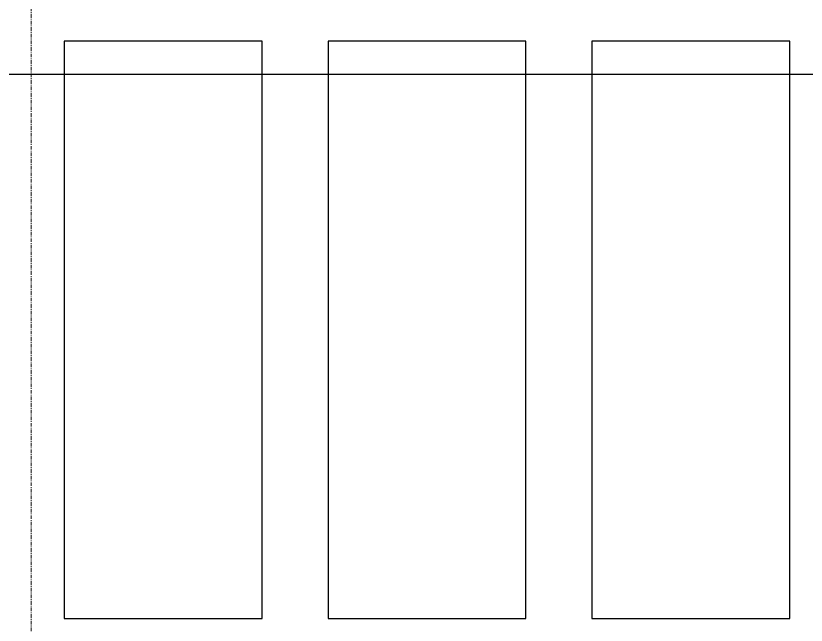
# Model space of a CAD drawing. Header units: millimetres. Extents: x -853432 to -773672, y -18171 to 22484.
# Drawn here: x -813106 to -811907, y -3682 to -2758 of the extents above; entities that cross this region are included whole.
import ezdxf
from ezdxf.xclip import XClip

# ---------------------------------------------------------------- set-up
doc = ezdxf.new("R2010")
doc.units = ezdxf.units.MM
doc.header["$XCLIPFRAME"] = 0
doc.linetypes.add('DPA_Grid _ Level 100', pattern=[10, 5.5, -1.6, 1.3, -1.6])
doc.layers.add('000 - WIPEOUT', color=250, linetype='Continuous')
doc.layers.add('A11_ALU.SOLID SHEET', color=2, linetype='Continuous')
doc.layers.add('S-GRID', color=251, linetype='Continuous', lineweight=9)

# ---------------------------------------------------------------- blocks, each defined once
blk = doc.blocks.new('*U2031')
at = {"layer": 'S-GRID', "linetype": 'DPA_Grid _ Level 100'}
blk.add_line((22800, -21399.8), (22800, 16631.7), dxfattribs=at)
blk = doc.blocks.new('*U1535')
at = {"color": 3}
for points in [[(-437.5, 7750), (437.5, 7750), (437.5, 7450), (-437.5, 7450)], [(-437.5, 7350), (437.5, 7350), (437.5, 7050), (-437.5, 7050)], [(-437.5, 6950), (437.5, 6950), (437.5, 6650), (-437.5, 6650)]]:
    blk.add_wipeout(points, dxfattribs=at).dxf.layer = '000 - WIPEOUT'
at = {"layer": 'A11_ALU.SOLID SHEET', "color": 0, "linetype": 'ByBlock'}
for points in [[(-437.5, 7450), (437.5, 7450), (437.5, 7750), (-437.5, 7750)], [(-437.5, 7050), (437.5, 7050), (437.5, 7350), (-437.5, 7350)], [(-437.5, 6650), (437.5, 6650), (437.5, 6950), (-437.5, 6950)]]:
    blk.add_lwpolyline(points, close=True, dxfattribs=at)
blk = doc.blocks.new('*U1697')
at = {"layer": 'A11_ALU.SOLID SHEET', "color": 0, "linetype": 'ByBlock', "rotation": 90}
blk.add_blockref('*U1535', (-60600, -6813), dxfattribs=at)
blk.add_lwpolyline([(-69547, -6425.5), (-56050, -6425.5), (-56050, -1475.8), (-69547, -1475.8)], close=True)

msp = doc.modelspace()

# ---------------------------------------------------------------- block references
msp.add_blockref('*U2031', (-835882.4, 3579))

# ---------------------------------------------------------------- next in the draw order: block references
at = {"layer": 'A11_ALU.SOLID SHEET'}
ref = msp.add_blockref('*U1697', (-744682.4, 3579), dxfattribs=at)
XClip(ref).set_block_clipping_path([(-104690.1238047112, -9620.0029952966), (-34092.6543255156, 14392.9971737705)])

doc.saveas('drawing.dxf')
